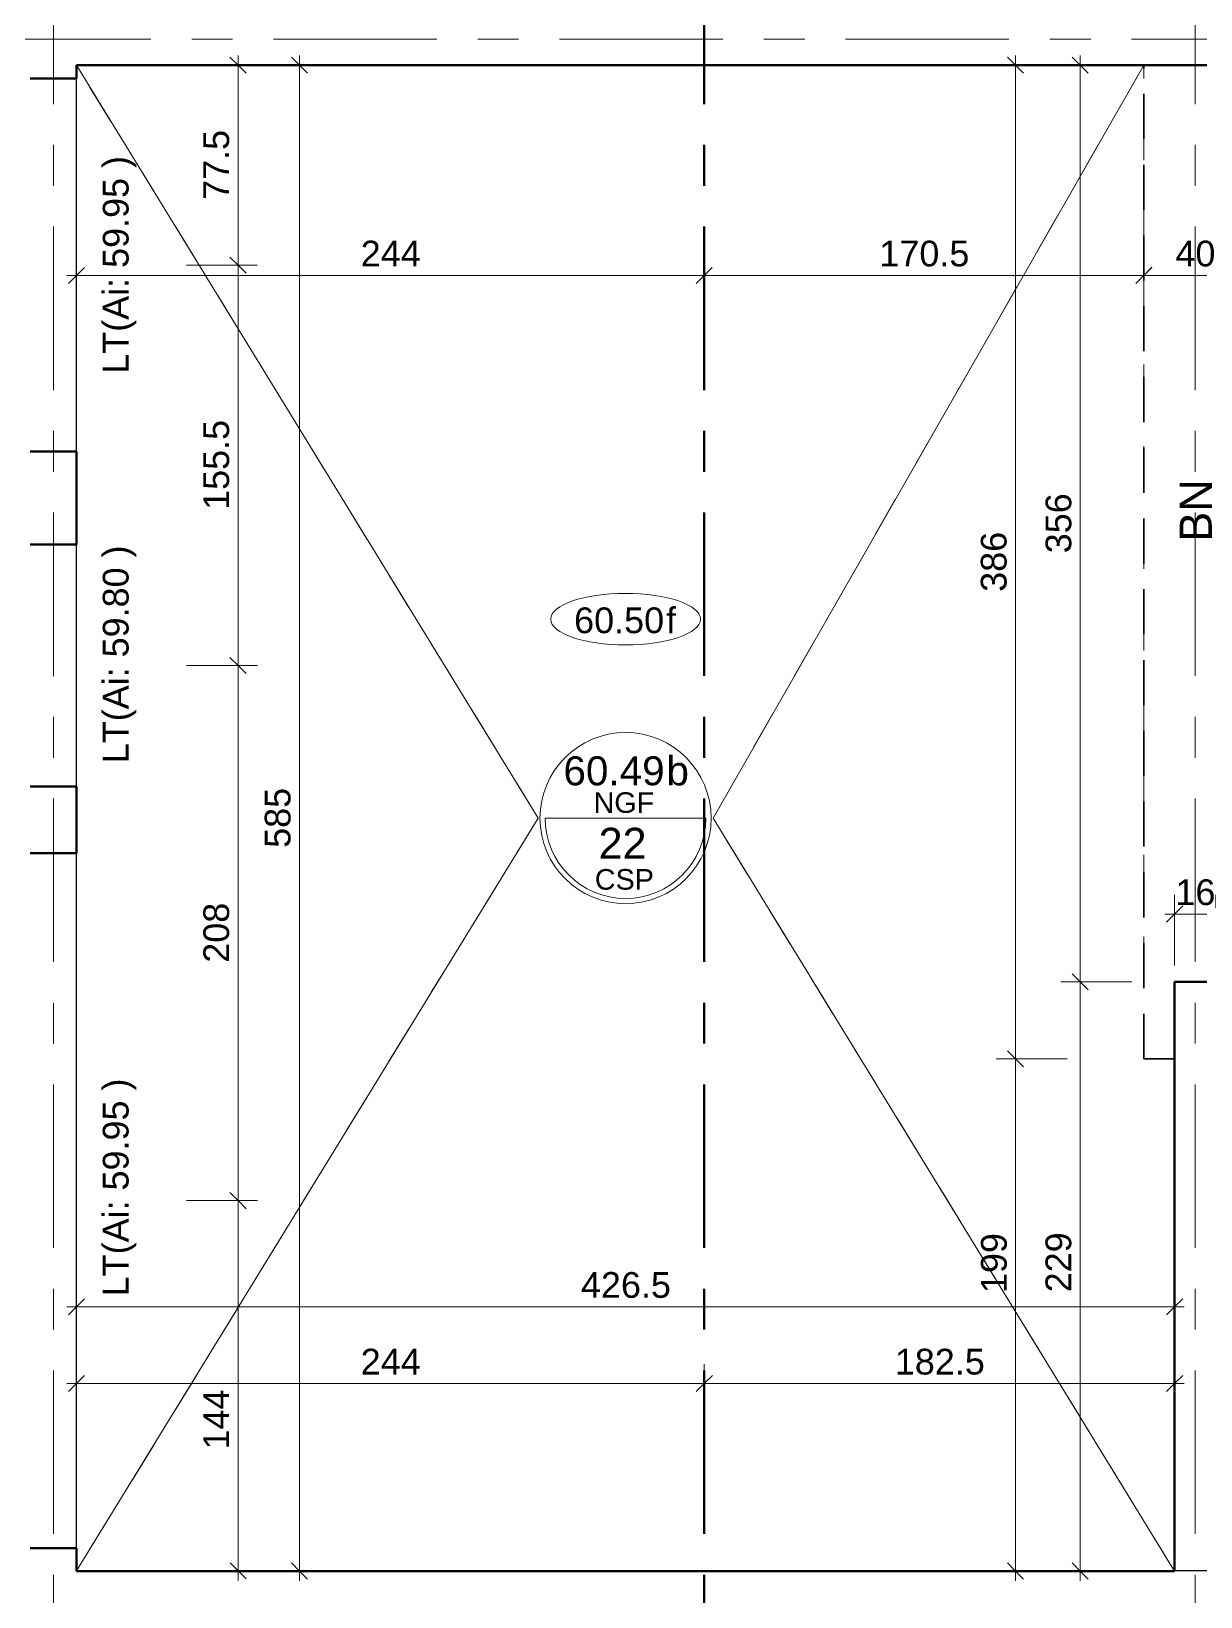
# Model space of a CAD drawing. Header units: metres. Extents: x 399 to 3028, y -427 to 863.
# Drawn here: x 410.5 to 415.04, y -410.92 to -404.84 of the extents above; entities that cross this region are included whole.
import ezdxf

# ---------------------------------------------------------------- set-up
doc = ezdxf.new("R2010")
doc.units = ezdxf.units.M
for name, pattern in [('Caché', [0.265, 0.175, -0.09]), ('Ligne de quadrillage', [1.11125, 0.635, -0.15875, 0.15875, -0.15875]), ('Tiret', [0.3175, 0.15875, -0.15875])]:
    doc.linetypes.add(name, pattern=pattern)
for name, color, linetype, lineweight in [('A-ANNO-DIMS', 211, 'Continuous', 9), ('A-ANNO-DIMS-50', 211, 'Continuous', 9), ('A-DETL', 90, 'Continuous', 18), ('A-FLOR', 192, 'Continuous', 18), ('A-WALL', 113, 'Continuous', 18), ('G-ANNO-DIMS', 111, 'Continuous', 9), ('G-ANNO-TEXT', 231, 'Continuous', 9), ('S-FLOR-SYMB', 171, 'Continuous', 9), ('S-GRID', 1, 'Continuous', 9)]:
    doc.layers.add(name, color=color, linetype=linetype, lineweight=lineweight)
doc.styles.add('Arial', font='arial.ttf', dxfattribs={"height": 0.1})
doc.styles.add('Arial_10', font='arial.ttf', dxfattribs={"height": 0.12})
doc.styles.add('Arial_11', font='arial.ttf', dxfattribs={"height": 0.125})
doc.styles.add('Arial_8', font='arial.ttf', dxfattribs={"height": 0.0016})
doc.styles.add('Arial_9', font='arial.ttf', dxfattribs={"height": 0.1125})
doc.dimstyles.new('AES-_COTATION_1_50', dxfattribs={"dimscale": 0.3048, "dimtxt": 0.102026, "dimasz": 0.205052, "dimexe": 0.246063, "dimexo": 0.0625, "dimgap": 0.016404, "dimtad": 1, "dimdec": 1, "dimlfac": 100, "dimrnd": 0.5, "dimdsep": 46, "dimtxsty": 'Arial', "dimblk1": 'OBLIQUE', "dimblk2": 'OBLIQUE', "dimsah": 1, "dimcen": 0.09, "dimdle": 0.123031, "dimazin": 0, "dimtfac": 1, "dimtdec": 4, "dimtix": 1, "dimtmove": 0, "dimatfit": 3, "dimfxl": 0.656168, "dimfxlon": 1, "dimtvp": 1, "dimtolj": 1, "dimtzin": 0, "dimarcsym": 2})
doc.dimstyles.new('AES-_COTATION_1_50_1', dxfattribs={"dimscale": 0.3048, "dimtxt": 0.102026, "dimasz": 0.205052, "dimexe": 0.246063, "dimexo": 0.0625, "dimgap": 0.016404, "dimtad": 1, "dimdec": 1, "dimlfac": 100, "dimrnd": 0.5, "dimdsep": 46, "dimtxsty": 'Arial', "dimblk1": 'OBLIQUE', "dimblk2": 'OBLIQUE', "dimsah": 1, "dimcen": 0.09, "dimdle": 0.123031, "dimazin": 0, "dimtfac": 1, "dimtdec": 4, "dimtix": 1, "dimtmove": 2, "dimatfit": 3, "dimfxl": 0.656168, "dimfxlon": 1, "dimtvp": 1, "dimtolj": 1, "dimtzin": 0, "dimarcsym": 2})
doc.dimstyles.new('AES-_COTATION_1_50_2', dxfattribs={"dimscale": 0.3048, "dimtxt": 0.102026, "dimasz": 0.205052, "dimexe": 0.246063, "dimexo": 0.0625, "dimgap": 0.016404, "dimtad": 1, "dimdec": 1, "dimlfac": 100, "dimrnd": 0.5, "dimdsep": 46, "dimtxsty": 'Arial', "dimblk1": 'OBLIQUE', "dimblk2": 'OBLIQUE', "dimsah": 1, "dimcen": 0.09, "dimdle": 0.123031, "dimazin": 0, "dimtfac": 1, "dimtdec": 4, "dimtix": 1, "dimtmove": 0, "dimatfit": 3, "dimfxl": 0.656168, "dimfxlon": 1, "dimtvp": 1, "dimtolj": 1, "dimtzin": 0, "dimarcsym": 2})
doc.dimstyles.new('AES-_COTATION_1_50_3', dxfattribs={"dimscale": 0.3048, "dimtxt": 0.102026, "dimasz": 0.205052, "dimexe": 0.246063, "dimexo": 0.0625, "dimgap": 0.016404, "dimtad": 1, "dimdec": 1, "dimlfac": 100, "dimrnd": 0.5, "dimdsep": 46, "dimtxsty": 'Arial', "dimblk1": 'OBLIQUE', "dimblk2": 'OBLIQUE', "dimsah": 1, "dimcen": 0.09, "dimdle": 0.123031, "dimazin": 0, "dimtfac": 1, "dimtdec": 4, "dimtix": 1, "dimtmove": 0, "dimatfit": 3, "dimfxl": 0.656168, "dimfxlon": 1, "dimtvp": 1, "dimtolj": 1, "dimtzin": 0, "dimarcsym": 2})

# ---------------------------------------------------------------- blocks, each defined once
blk = doc.blocks.new('AES-Etiquette Dalle CSP brut vide - Dalle bidirectionnelle-1777974-AES_EXE_BET_TZ_R_1_COF_0100-Plan coffrage PH R_1 Diffusion')
at = {"layer": 'S-FLOR-SYMB'}
blk.add_line((-0.00624, 0), (0.00624, 0), dxfattribs=at)
blk.add_circle((0, 0), 0.00665, dxfattribs=at)
blk.add_arc((0, 0), 0.00624, 180, 360, dxfattribs=at)
at = {"layer": 'S-FLOR-SYMB', "char_height": 0.0016, "attachment_point": 1, "style": 'Arial_8'}
for s, insert, width in [('NGF', (-0.00249, 0.00201), 0.0058523), ('CSP', (-0.00239, -0.00396), 0.005692)]:
    blk.add_mtext(s, dxfattribs=dict(at, insert=insert, width=width))
blk = doc.blocks.new('DIMBLOCK44-AES_EXE_BET_TZ_R_1_COF_0100-Plan coffrage PH R_1 Diffusion')
at = {"layer": 'A-ANNO-DIMS-50', "transparency": 16777216}
for p, q in [((411.2983, -409.3803), (411.267, -409.3491)), ((411.0983, -409.3803), (411.3733, -409.3803)), ((411.2983, -409.3803), (411.0983, -409.3803)), ((411.2983, -410.8567), (411.2983, -409.3803)), ((411.2983, -409.3803), (411.3295, -409.4116)), ((411.0983, -410.8192), (411.3733, -410.8192)), ((411.2983, -410.8192), (411.0983, -410.8192)), ((411.2983, -410.8192), (411.2671, -410.7879)), ((411.2983, -410.8192), (411.3296, -410.8504))]:
    blk.add_line(p, q, dxfattribs=at)
at = {"layer": 'A-ANNO-DIMS-50', "color": 0, "transparency": 16777216, "insert": (411.1635, -410.3473), "char_height": 0.1, "width": 0.276883, "attachment_point": 1, "rotation": 90, "line_spacing_factor": 0.941778, "style": 'Arial'}
blk.add_mtext('144', dxfattribs=at)
blk = doc.blocks.new('_Oblique')
at = {"color": 0, "linetype": 'ByBlock', "lineweight": -2}
blk.add_line((-0.5, -0.5), (0.5, 0.5), dxfattribs=at)
blk = doc.blocks.new('DIMBLOCK45-AES_EXE_BET_TZ_R_1_COF_0100-Plan coffrage PH R_1 Diffusion')
at = {"layer": 'A-ANNO-DIMS-50', "transparency": 16777216}
for p, q in [((411.0983, -407.3006), (411.3733, -407.3006)), ((411.2983, -407.3006), (411.0983, -407.3006)), ((411.2983, -407.3006), (411.267, -407.2694)), ((411.2983, -409.3803), (411.2983, -407.3006)), ((411.2983, -407.3006), (411.3295, -407.3319)), ((411.2983, -409.3803), (411.267, -409.3491)), ((411.0983, -409.3803), (411.3733, -409.3803)), ((411.2983, -409.3803), (411.0983, -409.3803)), ((411.2983, -409.3803), (411.3295, -409.4116))]:
    blk.add_line(p, q, dxfattribs=at)
at = {"layer": 'A-ANNO-DIMS-50', "color": 0, "transparency": 16777216, "insert": (411.1635, -408.4558), "char_height": 0.1, "width": 0.276883, "attachment_point": 1, "rotation": 90, "line_spacing_factor": 0.941778, "style": 'Arial'}
blk.add_mtext('208', dxfattribs=at)
blk = doc.blocks.new('DIMBLOCK46-AES_EXE_BET_TZ_R_1_COF_0100-Plan coffrage PH R_1 Diffusion')
at = {"layer": 'A-ANNO-DIMS-50', "transparency": 16777216}
for p, q in [((411.2982, -405.7447), (411.267, -405.7135)), ((411.0982, -405.7447), (411.3732, -405.7447)), ((411.2982, -405.7447), (411.0982, -405.7447)), ((411.2983, -407.3006), (411.2982, -405.7447)), ((411.2982, -405.7447), (411.3295, -405.776)), ((411.0983, -407.3006), (411.3733, -407.3006)), ((411.2983, -407.3006), (411.0983, -407.3006)), ((411.2983, -407.3006), (411.267, -407.2694)), ((411.2983, -407.3006), (411.3295, -407.3319))]:
    blk.add_line(p, q, dxfattribs=at)
at = {"layer": 'A-ANNO-DIMS-50', "color": 0, "transparency": 16777216, "insert": (411.1634, -406.6961), "char_height": 0.1, "width": 0.416266, "attachment_point": 1, "rotation": 90, "line_spacing_factor": 0.941778, "style": 'Arial'}
blk.add_mtext('155.5', dxfattribs=at)
blk = doc.blocks.new('DIMBLOCK47-AES_EXE_BET_TZ_R_1_COF_0100-Plan coffrage PH R_1 Diffusion')
at = {"layer": 'A-ANNO-DIMS-50', "transparency": 16777216}
for p, q in [((411.2982, -405.7447), (411.2982, -404.931)), ((411.0982, -404.9685), (411.3732, -404.9685)), ((411.2982, -404.9685), (411.0982, -404.9685)), ((411.2982, -404.9685), (411.267, -404.9372)), ((411.2982, -404.9685), (411.3295, -404.9997)), ((411.2982, -405.7447), (411.267, -405.7135)), ((411.0982, -405.7447), (411.3732, -405.7447)), ((411.2982, -405.7447), (411.0982, -405.7447)), ((411.2982, -405.7447), (411.3295, -405.776))]:
    blk.add_line(p, q, dxfattribs=at)
at = {"layer": 'A-ANNO-DIMS-50', "color": 0, "transparency": 16777216, "insert": (411.1634, -405.4916), "char_height": 0.1, "width": 0.323972, "attachment_point": 1, "rotation": 90, "line_spacing_factor": 0.941778, "style": 'Arial'}
blk.add_mtext('77.5', dxfattribs=at)
blk = doc.blocks.new('DIMBLOCK68-AES_EXE_BET_TZ_R_1_COF_0100-Plan coffrage PH R_1 Diffusion')
at = {"layer": 'A-ANNO-DIMS-50', "transparency": 16777216}
for p, q in [((414.5702, -408.5304), (414.5389, -408.4992)), ((414.5702, -408.4929), (414.5702, -410.8571)), ((414.7702, -408.5304), (414.4952, -408.5304)), ((414.5702, -408.5304), (414.6014, -408.5617)), ((414.5702, -408.5304), (414.7702, -408.5304)), ((414.7702, -410.8196), (414.4952, -410.8196)), ((414.5702, -410.8196), (414.5389, -410.7883)), ((414.5702, -410.8196), (414.6014, -410.8508)), ((414.5702, -410.8196), (414.7702, -410.8196))]:
    blk.add_line(p, q, dxfattribs=at)
at = {"layer": 'A-ANNO-DIMS-50', "color": 0, "transparency": 16777216, "insert": (414.4351, -409.7365), "char_height": 0.1, "width": 0.276883, "attachment_point": 1, "rotation": 90, "line_spacing_factor": 0.941778, "style": 'Arial'}
blk.add_mtext('229', dxfattribs=at)
blk = doc.blocks.new('DIMBLOCK69-AES_EXE_BET_TZ_R_1_COF_0100-Plan coffrage PH R_1 Diffusion')
at = {"layer": 'A-ANNO-DIMS-50', "transparency": 16777216}
for p, q in [((414.9367, -408.4665), (414.9367, -408.1915)), ((415.0967, -408.4665), (415.0967, -408.1915)), ((414.8992, -408.2665), (415.1342, -408.2665)), ((414.9367, -408.2665), (414.9055, -408.2978)), ((414.9367, -408.2665), (414.968, -408.2353)), ((414.9367, -408.2665), (414.9367, -408.4665)), ((415.0967, -408.2665), (415.0655, -408.2978)), ((415.0967, -408.2665), (415.128, -408.2353)), ((415.0967, -408.2665), (415.0967, -408.4665))]:
    blk.add_line(p, q, dxfattribs=at)
at = {"layer": 'A-ANNO-DIMS-50', "color": 0, "transparency": 16777216, "insert": (414.9398, -408.1317), "char_height": 0.1, "width": 0.184588, "attachment_point": 1, "rotation": 0, "line_spacing_factor": 0.941778, "style": 'Arial'}
blk.add_mtext('16', dxfattribs=at)
blk = doc.blocks.new('DIMBLOCK76-AES_EXE_BET_TZ_R_1_COF_0100-Plan coffrage PH R_1 Diffusion')
at = {"layer": 'A-ANNO-DIMS-50', "transparency": 16777216}
for p, q in [((411.5368, -410.8571), (411.5368, -404.931)), ((411.3368, -404.9685), (411.6118, -404.9685)), ((411.5368, -404.9685), (411.3368, -404.9685)), ((411.5368, -404.9685), (411.5055, -404.9372)), ((411.5368, -404.9685), (411.568, -404.9997)), ((411.3368, -410.8196), (411.6118, -410.8196)), ((411.5368, -410.8196), (411.3368, -410.8196)), ((411.5368, -410.8196), (411.5055, -410.7883)), ((411.5368, -410.8196), (411.568, -410.8508))]:
    blk.add_line(p, q, dxfattribs=at)
at = {"layer": 'A-ANNO-DIMS-50', "color": 0, "transparency": 16777216, "insert": (411.402, -408.0094), "char_height": 0.1, "width": 0.276883, "attachment_point": 1, "rotation": 90, "line_spacing_factor": 0.941778, "style": 'Arial'}
blk.add_mtext('585', dxfattribs=at)
blk = doc.blocks.new('DIMBLOCK637-AES_EXE_BET_TZ_R_1_COF_0100-Plan coffrage PH R_1 Diffusion')
at = {"layer": 'A-ANNO-DIMS-50', "transparency": 16777216}
for p, q in [((414.5701, -404.9684), (414.5388, -404.9372)), ((414.5701, -404.9309), (414.5702, -408.5679)), ((414.7701, -404.9684), (414.4951, -404.9684)), ((414.5701, -404.9684), (414.6013, -404.9997)), ((414.5701, -404.9684), (414.7701, -404.9684)), ((414.5702, -408.5304), (414.5389, -408.4992)), ((414.7702, -408.5304), (414.4952, -408.5304)), ((414.5702, -408.5304), (414.6014, -408.5617)), ((414.5702, -408.5304), (414.7702, -408.5304))]:
    blk.add_line(p, q, dxfattribs=at)
at = {"layer": 'A-ANNO-DIMS-50', "color": 0, "transparency": 16777216, "insert": (414.4353, -406.8648), "char_height": 0.1, "width": 0.276883, "attachment_point": 1, "rotation": 90, "line_spacing_factor": 0.941778, "style": 'Arial'}
blk.add_mtext('356', dxfattribs=at)
blk = doc.blocks.new('DIMBLOCK722-AES_EXE_BET_TZ_R_1_COF_0100-Plan coffrage PH R_1 Diffusion')
at = {"layer": 'A-ANNO-DIMS-50', "transparency": 16777216}
for p, q in [((414.5187, -408.8297), (414.2437, -408.8297)), ((414.3187, -408.8297), (414.2875, -408.7984)), ((414.3188, -410.8571), (414.3187, -408.8297)), ((414.3187, -408.8297), (414.35, -408.8609)), ((414.3187, -408.8297), (414.5187, -408.8297)), ((414.5188, -410.8196), (414.2438, -410.8196)), ((414.3188, -410.8196), (414.2876, -410.7883)), ((414.3188, -410.8196), (414.3501, -410.8508)), ((414.3188, -410.8196), (414.5188, -410.8196))]:
    blk.add_line(p, q, dxfattribs=at)
at = {"layer": 'A-ANNO-DIMS-50', "color": 0, "transparency": 16777216, "insert": (414.1844, -409.7394), "char_height": 0.1, "width": 0.276883, "attachment_point": 1, "rotation": 90, "line_spacing_factor": 0.941778, "style": 'Arial'}
blk.add_mtext('199', dxfattribs=at)
blk = doc.blocks.new('DIMBLOCK723-AES_EXE_BET_TZ_R_1_COF_0100-Plan coffrage PH R_1 Diffusion')
at = {"layer": 'A-ANNO-DIMS-50', "transparency": 16777216}
for p, q in [((414.3186, -404.9684), (414.2873, -404.9372)), ((414.3187, -408.8297), (414.3186, -404.9309)), ((414.1186, -404.9684), (414.3936, -404.9684)), ((414.3186, -404.9684), (414.1186, -404.9684)), ((414.3186, -404.9684), (414.3498, -404.9997)), ((414.5187, -408.8297), (414.2437, -408.8297)), ((414.3187, -408.8297), (414.2875, -408.7984)), ((414.3187, -408.8297), (414.35, -408.8609)), ((414.3187, -408.8297), (414.5187, -408.8297))]:
    blk.add_line(p, q, dxfattribs=at)
at = {"layer": 'A-ANNO-DIMS-50', "color": 0, "transparency": 16777216, "insert": (414.1838, -407.0144), "char_height": 0.1, "width": 0.276883, "attachment_point": 1, "rotation": 90, "line_spacing_factor": 0.941778, "style": 'Arial'}
blk.add_mtext('386', dxfattribs=at)
blk = doc.blocks.new('DIMBLOCK762-AES_EXE_BET_TZ_R_1_COF_0100-Plan coffrage PH R_1 Diffusion')
at = {"layer": 'A-ANNO-DIMS-50', "transparency": 16777216}
for p, q in [((414.8167, -405.9848), (414.8167, -405.7098)), ((415.2167, -405.9848), (415.2167, -405.7098)), ((415.2167, -405.7848), (414.7792, -405.7848)), ((414.8167, -405.7848), (414.7855, -405.8161)), ((414.8167, -405.7848), (414.848, -405.7536)), ((414.8167, -405.7848), (414.8167, -405.9848)), ((415.2167, -405.7848), (415.1855, -405.8161)), ((415.2167, -405.7848), (415.248, -405.7536)), ((415.2167, -405.7848), (415.2167, -405.9848))]:
    blk.add_line(p, q, dxfattribs=at)
at = {"layer": 'A-ANNO-DIMS-50', "color": 0, "transparency": 16777216, "insert": (414.9398, -405.65), "char_height": 0.1, "width": 0.184588, "attachment_point": 1, "rotation": 0.00085, "line_spacing_factor": 0.941778, "style": 'Arial'}
blk.add_mtext('40', dxfattribs=at)
blk = doc.blocks.new('DIMBLOCK763-AES_EXE_BET_TZ_R_1_COF_0100-Plan coffrage PH R_1 Diffusion')
at = {"layer": 'A-ANNO-DIMS-50', "transparency": 16777216}
for p, q in [((413.1096, -410.2908), (413.1096, -410.0158)), ((414.9367, -410.2908), (414.9367, -410.0158)), ((413.1096, -410.0908), (413.0784, -410.1221)), ((413.1096, -410.0908), (413.1409, -410.0596)), ((414.9742, -410.0908), (413.1096, -410.0908)), ((413.1096, -410.0908), (413.1096, -410.2908)), ((414.9367, -410.0908), (414.9055, -410.1221)), ((414.9367, -410.0908), (414.968, -410.0596)), ((414.9367, -410.0908), (414.9367, -410.2908))]:
    blk.add_line(p, q, dxfattribs=at)
at = {"layer": 'A-ANNO-DIMS-50', "color": 0, "transparency": 16777216, "insert": (413.8497, -409.956), "char_height": 0.1, "width": 0.416266, "attachment_point": 1, "rotation": 0, "line_spacing_factor": 0.941778, "style": 'Arial'}
blk.add_mtext('182.5', dxfattribs=at)
blk = doc.blocks.new('DIMBLOCK764-AES_EXE_BET_TZ_R_1_COF_0100-Plan coffrage PH R_1 Diffusion')
at = {"layer": 'A-ANNO-DIMS-50', "transparency": 16777216}
for p, q in [((410.6709, -410.2908), (410.6709, -410.0158)), ((413.1096, -410.2908), (413.1096, -410.0158)), ((413.1096, -410.0908), (410.6334, -410.0908)), ((410.6709, -410.0908), (410.6397, -410.1221)), ((410.6709, -410.0908), (410.7022, -410.0596)), ((410.6709, -410.0908), (410.6709, -410.2908)), ((413.1096, -410.0908), (413.0784, -410.1221)), ((413.1096, -410.0908), (413.1409, -410.0596)), ((413.1096, -410.0908), (413.1096, -410.2908))]:
    blk.add_line(p, q, dxfattribs=at)
at = {"layer": 'A-ANNO-DIMS-50', "color": 0, "transparency": 16777216, "insert": (411.7749, -409.956), "char_height": 0.1, "width": 0.276883, "attachment_point": 1, "rotation": 0, "line_spacing_factor": 0.941778, "style": 'Arial'}
blk.add_mtext('244', dxfattribs=at)
blk = doc.blocks.new('DIMBLOCK765-AES_EXE_BET_TZ_R_1_COF_0100-Plan coffrage PH R_1 Diffusion')
at = {"layer": 'A-ANNO-DIMS-50', "transparency": 16777216}
for p, q in [((410.6709, -409.9928), (410.6709, -409.7178)), ((414.9367, -409.9928), (414.9367, -409.7178)), ((414.9742, -409.7928), (410.6334, -409.7928)), ((410.6709, -409.7928), (410.6396, -409.824)), ((410.6709, -409.7928), (410.7021, -409.7615)), ((410.6709, -409.7928), (410.6709, -409.9928)), ((414.9367, -409.7928), (414.9055, -409.824)), ((414.9367, -409.7928), (414.968, -409.7615)), ((414.9367, -409.7928), (414.9367, -409.9928))]:
    blk.add_line(p, q, dxfattribs=at)
at = {"layer": 'A-ANNO-DIMS-50', "color": 0, "transparency": 16777216, "insert": (412.6304, -409.6579), "char_height": 0.1, "width": 0.416266, "attachment_point": 1, "rotation": 0, "line_spacing_factor": 0.941778, "style": 'Arial'}
blk.add_mtext('426.5', dxfattribs=at)
blk = doc.blocks.new('DIMBLOCK769-AES_EXE_BET_TZ_R_1_COF_0100-Plan coffrage PH R_1 Diffusion')
at = {"layer": 'A-ANNO-DIMS-50', "transparency": 16777216}
for p, q in [((413.1096, -405.9848), (413.1095, -405.7098)), ((414.8167, -405.9848), (414.8167, -405.7098)), ((413.1096, -405.7848), (413.0783, -405.8161)), ((413.1096, -405.7848), (413.1408, -405.7536)), ((414.8542, -405.7848), (413.1096, -405.7848)), ((413.1096, -405.7848), (413.1096, -405.9848)), ((414.8167, -405.7848), (414.7855, -405.816)), ((414.8167, -405.7848), (414.848, -405.7535)), ((414.8167, -405.7848), (414.8167, -405.9848))]:
    blk.add_line(p, q, dxfattribs=at)
at = {"layer": 'A-ANNO-DIMS-50', "color": 0, "transparency": 16777216, "insert": (413.7897, -405.65), "char_height": 0.1, "width": 0.416266, "attachment_point": 1, "rotation": 0.00203, "line_spacing_factor": 0.941778, "style": 'Arial'}
blk.add_mtext('170.5', dxfattribs=at)
blk = doc.blocks.new('DIMBLOCK770-AES_EXE_BET_TZ_R_1_COF_0100-Plan coffrage PH R_1 Diffusion')
at = {"layer": 'A-ANNO-DIMS-50', "transparency": 16777216}
for p, q in [((410.6708, -405.9849), (410.6708, -405.7099)), ((413.1096, -405.9848), (413.1095, -405.7098)), ((413.1096, -405.7848), (410.6333, -405.7849)), ((410.6708, -405.7849), (410.6396, -405.8162)), ((410.6708, -405.7849), (410.7021, -405.7537)), ((410.6708, -405.7849), (410.6708, -405.9849)), ((413.1096, -405.7848), (413.0783, -405.8161)), ((413.1096, -405.7848), (413.1408, -405.7536)), ((413.1096, -405.7848), (413.1096, -405.9848))]:
    blk.add_line(p, q, dxfattribs=at)
at = {"layer": 'A-ANNO-DIMS-50', "color": 0, "transparency": 16777216, "insert": (411.7748, -405.65), "char_height": 0.1, "width": 0.276883, "attachment_point": 1, "rotation": 0.00203, "line_spacing_factor": 0.941778, "style": 'Arial'}
blk.add_mtext('244', dxfattribs=at)

msp = doc.modelspace()

# ---------------------------------------------------------------- linework, layer by layer
at = {"layer": 'A-DETL', "color": 51}
for p, q in [((412.4639, -407.8939), (410.6708, -404.9685)), ((413.1436, -407.8939), (414.8167, -404.9678)), ((412.4639, -407.8939), (410.6709, -410.8192)), ((414.9367, -410.8196), (413.1436, -407.8939))]:
    msp.add_line(p, q, dxfattribs=at)
at = {"layer": 'A-DETL', "linetype": 'Tiret'}
for p, q in [((412.4639, -407.8939), (410.6708, -404.9685)), ((413.1436, -407.8939), (414.8167, -404.9678)), ((414.8168, -408.8297), (414.8167, -404.9678)), ((412.4639, -407.8939), (410.6709, -410.8192)), ((414.9367, -410.8196), (413.1436, -407.8939)), ((414.8168, -408.8297), (414.9368, -408.8296))]:
    msp.add_line(p, q, dxfattribs=at)
at = {"layer": 'A-DETL', "linetype": 'Caché', "lineweight": 35}
for q in [(414.8167, -404.9678), (414.9368, -408.8296)]:
    msp.add_line((414.8168, -408.8297), q, dxfattribs=at)
at = {"layer": 'A-DETL', "color": 51}
msp.add_ellipse((412.8037, -407.1207), major_axis=(-0.2909, 0), ratio=0.343791, dxfattribs=at)
at = {"layer": 'A-FLOR', "color": 31, "lineweight": 25}
for p, q in [((410.6708, -404.9685), (421.7908, -404.9683)), ((410.6709, -410.8192), (410.6708, -404.9685)), ((414.9367, -410.8191), (410.6709, -410.8192)), ((415.0967, -410.8191), (414.9367, -410.8191))]:
    msp.add_line(p, q, dxfattribs=at)
at = {"layer": 'A-WALL', "color": 2, "lineweight": 50}
for p, q in [((421.7908, -404.9683), (410.6708, -404.9685)), ((410.6708, -404.9685), (410.6708, -405.0197)), ((410.6708, -405.0197), (410.4908, -405.0197)), ((410.4908, -406.4697), (410.6708, -406.4697)), ((410.6708, -406.4697), (410.6709, -406.8306)), ((410.6709, -406.8306), (410.4909, -406.8306)), ((410.4909, -407.7706), (410.6709, -407.7706)), ((410.6709, -407.7706), (410.6709, -408.0303)), ((410.6709, -408.0303), (410.4909, -408.0303)), ((414.9367, -410.8196), (414.9367, -408.5304)), ((414.9367, -408.5304), (415.0967, -408.5304)), ((410.4909, -410.7303), (410.6709, -410.7303)), ((410.6709, -410.7303), (410.6709, -410.8196)), ((410.6709, -410.8196), (414.9367, -410.8196))]:
    msp.add_line(p, q, dxfattribs=at)
at = {"layer": 'A-WALL', "color": 3, "lineweight": 25}
for p, q in [((410.6708, -406.4697), (410.6708, -405.0197)), ((410.6709, -407.7706), (410.6709, -406.8306)), ((410.6709, -410.7303), (410.6709, -408.0303))]:
    msp.add_line(p, q, dxfattribs=at)
at = {"layer": 'G-ANNO-DIMS'}
for p, q in [((410.6708, -405.4283), (410.6708, -405.4283)), ((410.6708, -405.4283), (410.6708, -405.4283)), ((410.6709, -407.5767), (410.6709, -407.5767)), ((410.6709, -407.5767), (410.6709, -407.5767)), ((410.6709, -409.0133), (410.6709, -409.0133)), ((410.6709, -409.0133), (410.6709, -409.0133))]:
    msp.add_line(p, q, dxfattribs=at)
at = {"layer": 'S-GRID', "linetype": 'Ligne de quadrillage'}
for p, q in [((410.5811, -424.0104), (410.5805, -380.1749)), ((415.0167, -424.0103), (415.0167, -380.1749)), ((402.5458, -404.8673), (426.9217, -404.8669))]:
    msp.add_line(p, q, dxfattribs=at)
at = {"layer": 'S-GRID', "linetype": 'Ligne de quadrillage', "lineweight": 100}
msp.add_line((413.1098, -424.0103), (413.1092, -380.1749), dxfattribs=at)

# ---------------------------------------------------------------- block references
at = {"layer": 'S-FLOR-SYMB', "xscale": 49.99999999999996, "yscale": 49.99999999999996, "zscale": 49.99999999999996}
msp.add_blockref('AES-Etiquette Dalle CSP brut vide - Dalle bidirectionnelle-1777974-AES_EXE_BET_TZ_R_1_COF_0100-Plan coffrage PH R_1 Diffusion', (412.8037, -407.8939), dxfattribs=at)

# ---------------------------------------------------------------- texts
at = {"layer": 'G-ANNO-DIMS', "char_height": 0.1, "width": 1.011239, "attachment_point": 1, "rotation": 90, "line_spacing_factor": 0.941778, "style": 'Arial'}
for s, insert in [('LT(Ai: 59.95 )', (410.773, -406.1672)), ('LT(Ai: 59.80 )', (410.773, -407.6806)), ('LT(Ai: 59.95 )', (410.773, -409.7521))]:
    msp.add_mtext(s, dxfattribs=dict(at, insert=insert))
at = {"layer": 'G-ANNO-TEXT', "color": 7, "insert": (414.9564, -406.8199), "char_height": 0.125, "width": 0.292616, "attachment_point": 1, "rotation": 90, "style": 'Arial_11'}
msp.add_mtext('BN', dxfattribs=at)
at = {"layer": 'G-ANNO-TEXT', "color": 41, "char_height": 0.1, "attachment_point": 1, "style": 'Arial'}
for s, insert, width in [('60.50', (412.6038, -407.0752), 0.432911), ('\\fArial|b0|i0|c178|p34|;f', (412.961, -407.0752), 0.05211)]:
    msp.add_mtext(s, dxfattribs=dict(at, insert=insert, width=width))
at = {"layer": 'S-FLOR-SYMB', "attachment_point": 1}
for s, insert, char_height, width, style in [('60.49', (412.5623, -407.6538), 0.1125, 0.485021, 'Arial_9'), ('\\fArial|b0|i0|c178|p34|;b', (412.9625, -407.6538), 0.1125, 0.108228, 'Arial_9'), ('22', (412.699, -407.9315), 0.12, 0.224472, 'Arial_10')]:
    msp.add_mtext(s, dxfattribs=dict(at, insert=insert, char_height=char_height, width=width, style=style))

# ---------------------------------------------------------------- dimensions: what is measured, and where the dimension line sits
at = {"layer": 'A-ANNO-DIMS'}
for base, p1, p2, angle, dimstyle, override, picture, middle in [((411.2982, -404.9685), (411.0982, -405.7447), (411.0982, -404.9685), 270.00085, 'AES-_COTATION_1_50', {"dimpost": '<>', "dimfxl": 0.776241}, 'DIMBLOCK47-AES_EXE_BET_TZ_R_1_COF_0100-Plan coffrage PH R_1 Diffusion', (411.3541, -405.3566)), ((411.5368, -404.9685), (411.3368, -410.8196), (411.3368, -404.9685), 90, 'AES-_COTATION_1_50', {"dimpost": '<>', "dimfxl": 5.851081}, 'DIMBLOCK76-AES_EXE_BET_TZ_R_1_COF_0100-Plan coffrage PH R_1 Diffusion', (411.4807, -407.894)), ((414.3186, -404.9684), (414.5187, -408.8297), (414.1186, -404.9684), 270.00203, 'AES-_COTATION_1_50_3', {"dimpost": '<>', "dimfxl": 3.881907}, 'DIMBLOCK723-AES_EXE_BET_TZ_R_1_COF_0100-Plan coffrage PH R_1 Diffusion', (414.3748, -406.899)), ((414.5702, -408.5304), (414.7701, -404.9684), (414.7702, -408.5304), 270.00102, 'AES-_COTATION_1_50_2', {"dimpost": '<>', "dimfxl": 3.562007}, 'DIMBLOCK637-AES_EXE_BET_TZ_R_1_COF_0100-Plan coffrage PH R_1 Diffusion', (414.6262, -406.7494)), ((410.6708, -405.7849), (413.1096, -405.9848), (410.6708, -405.9849), 0.00203, 'AES-_COTATION_1_50_3', {"dimpost": '<>', "dimfxl": 2.438715}, 'DIMBLOCK770-AES_EXE_BET_TZ_R_1_COF_0100-Plan coffrage PH R_1 Diffusion', (411.8902, -405.7297)), ((413.1096, -405.7848), (414.8167, -405.9848), (413.1096, -405.9848), 0.00203, 'AES-_COTATION_1_50_3', {"dimpost": '<>', "dimfxl": 1.707187}, 'DIMBLOCK769-AES_EXE_BET_TZ_R_1_COF_0100-Plan coffrage PH R_1 Diffusion', (413.9631, -405.7287)), ((414.8167, -405.7848), (415.2167, -405.9848), (414.8167, -405.9848), 0.00085, 'AES-_COTATION_1_50_3', {"dimpost": '<>', "dimfxl": 0.4}, 'DIMBLOCK762-AES_EXE_BET_TZ_R_1_COF_0100-Plan coffrage PH R_1 Diffusion', (415.0167, -405.7288)), ((411.2982, -405.7447), (411.0983, -407.3006), (411.0982, -405.7447), 270.00085, 'AES-_COTATION_1_50', {"dimpost": '<>', "dimfxl": 1.555908}, 'DIMBLOCK46-AES_EXE_BET_TZ_R_1_COF_0100-Plan coffrage PH R_1 Diffusion', (411.3543, -406.5227)), ((411.2983, -407.3006), (411.0983, -409.3803), (411.0983, -407.3006), 270.00085, 'AES-_COTATION_1_50', {"dimpost": '<>', "dimfxl": 2.079685}, 'DIMBLOCK45-AES_EXE_BET_TZ_R_1_COF_0100-Plan coffrage PH R_1 Diffusion', (411.3543, -408.3405)), ((415.0967, -408.2665), (414.9367, -408.4665), (415.0967, -408.4665), 0, 'AES-_COTATION_1_50', {"dimpost": '<>', "dimfxl": 0.16}, 'DIMBLOCK69-AES_EXE_BET_TZ_R_1_COF_0100-Plan coffrage PH R_1 Diffusion', (415.0167, -408.2104)), ((410.6709, -409.7928), (414.9367, -409.9928), (410.6709, -409.9928), 0, 'AES-_COTATION_1_50_3', {"dimpost": '<>', "dimfxl": 4.26581}, 'DIMBLOCK765-AES_EXE_BET_TZ_R_1_COF_0100-Plan coffrage PH R_1 Diffusion', (412.8038, -409.7367)), ((410.6709, -410.0908), (413.1096, -410.2908), (410.6709, -410.2908), 0, 'AES-_COTATION_1_50_3', {"dimpost": '<>', "dimfxl": 2.438715}, 'DIMBLOCK764-AES_EXE_BET_TZ_R_1_COF_0100-Plan coffrage PH R_1 Diffusion', (411.8903, -410.0356)), ((413.1096, -410.0908), (414.9367, -410.2908), (413.1096, -410.2908), 0, 'AES-_COTATION_1_50_3', {"dimpost": '<>', "dimfxl": 1.82709}, 'DIMBLOCK763-AES_EXE_BET_TZ_R_1_COF_0100-Plan coffrage PH R_1 Diffusion', (414.0232, -410.0348))]:
    dim = msp.add_linear_dim(base=base, p1=p1, p2=p2, angle=angle, dimstyle=dimstyle, override=override, dxfattribs=at)
    dim.commit()
    dim.dimension.update_dxf_attribs({"geometry": picture, "text_midpoint": middle})
for base, p1, p2, angle, override, picture, middle in [((414.5702, -410.8196), (414.7702, -408.5304), (414.7702, -410.8196), 90, {"dimpost": '<>', "dimfxl": 2.289134}, 'DIMBLOCK68-AES_EXE_BET_TZ_R_1_COF_0100-Plan coffrage PH R_1 Diffusion', (414.5018, -409.598)), ((414.3187, -408.8297), (414.5188, -410.8196), (414.5187, -408.8297), 270.00203, {"dimpost": '<>', "dimfxl": 1.989908}, 'DIMBLOCK722-AES_EXE_BET_TZ_R_1_COF_0100-Plan coffrage PH R_1 Diffusion', (414.2511, -409.6009)), ((411.2983, -409.3803), (411.0983, -410.8192), (411.0983, -409.3803), 270.00085, {"dimpost": '<>', "dimfxl": 1.43885}, 'DIMBLOCK44-AES_EXE_BET_TZ_R_1_COF_0100-Plan coffrage PH R_1 Diffusion', (411.2302, -410.2088))]:
    dim = msp.add_linear_dim(base=base, p1=p1, p2=p2, angle=angle, dimstyle='AES-_COTATION_1_50_1', override=override, dxfattribs=at)
    dim.commit()
    dim.dimension.update_dxf_attribs({"geometry": picture, "text_midpoint": middle, "dimtype": 160, "text_rotation": 90})

doc.saveas('drawing.dxf')
